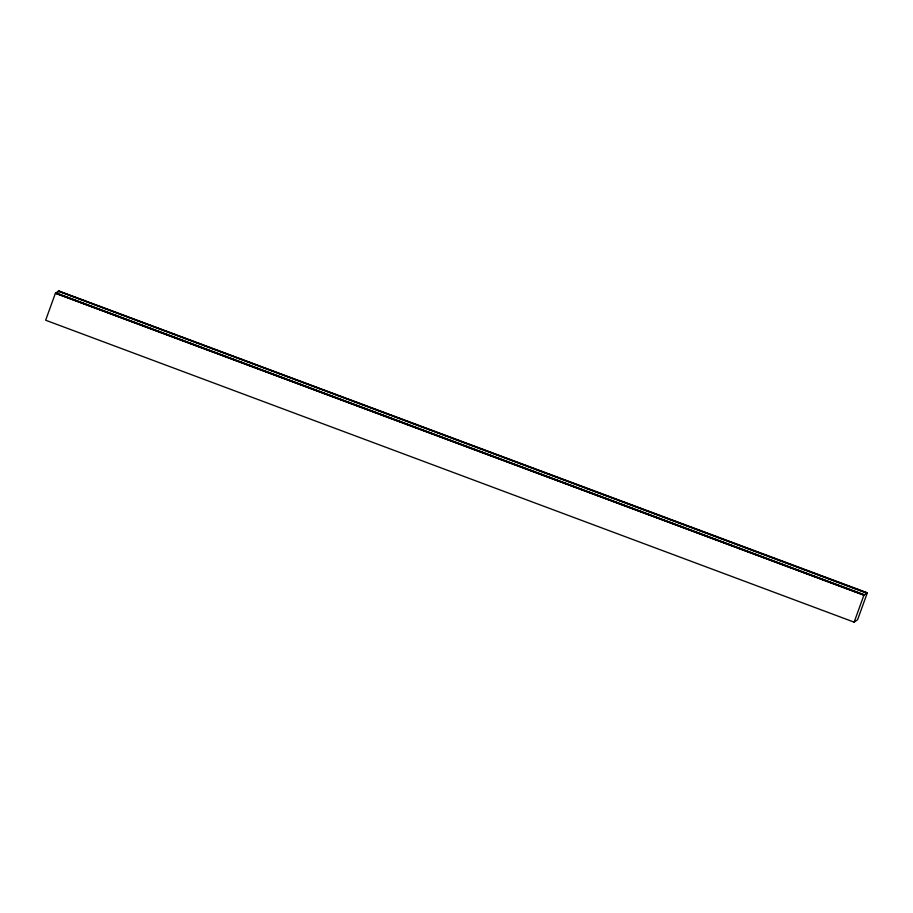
<?xml version="1.0" encoding="UTF-8"?>
<svg xmlns="http://www.w3.org/2000/svg" width="913" height="913" viewBox="0 0 913 913"><rect width="100%" height="100%" fill="white"/><g stroke="black" fill="none" stroke-linecap="round" stroke-linejoin="round"><path stroke-width="1.37" d="M58.443 291.966L58.854 290.848L55.408 293.278L45.65 320.223L854.146 622.152L857.592 619.722L867.35 592.777L58.706 290.95M854.146 622.152L863.903 595.208L867.35 592.777M58.569 291.053L867.065 592.982M58.272 291.247L866.779 593.188M55.978 292.868L864.474 594.797M55.693 293.073L864.189 595.002M55.545 293.176L864.04 595.105M55.408 293.278L863.903 595.208"/></g></svg>
